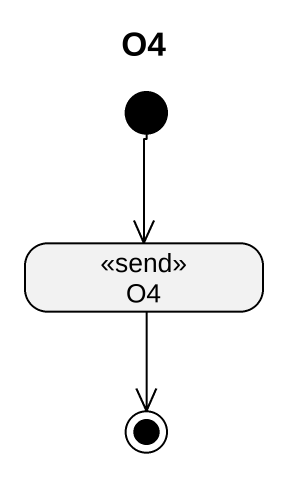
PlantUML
@startuml
title O4
hide empty description
state O4 <<send>>
[*] --> O4
O4 --> [*]
@enduml
